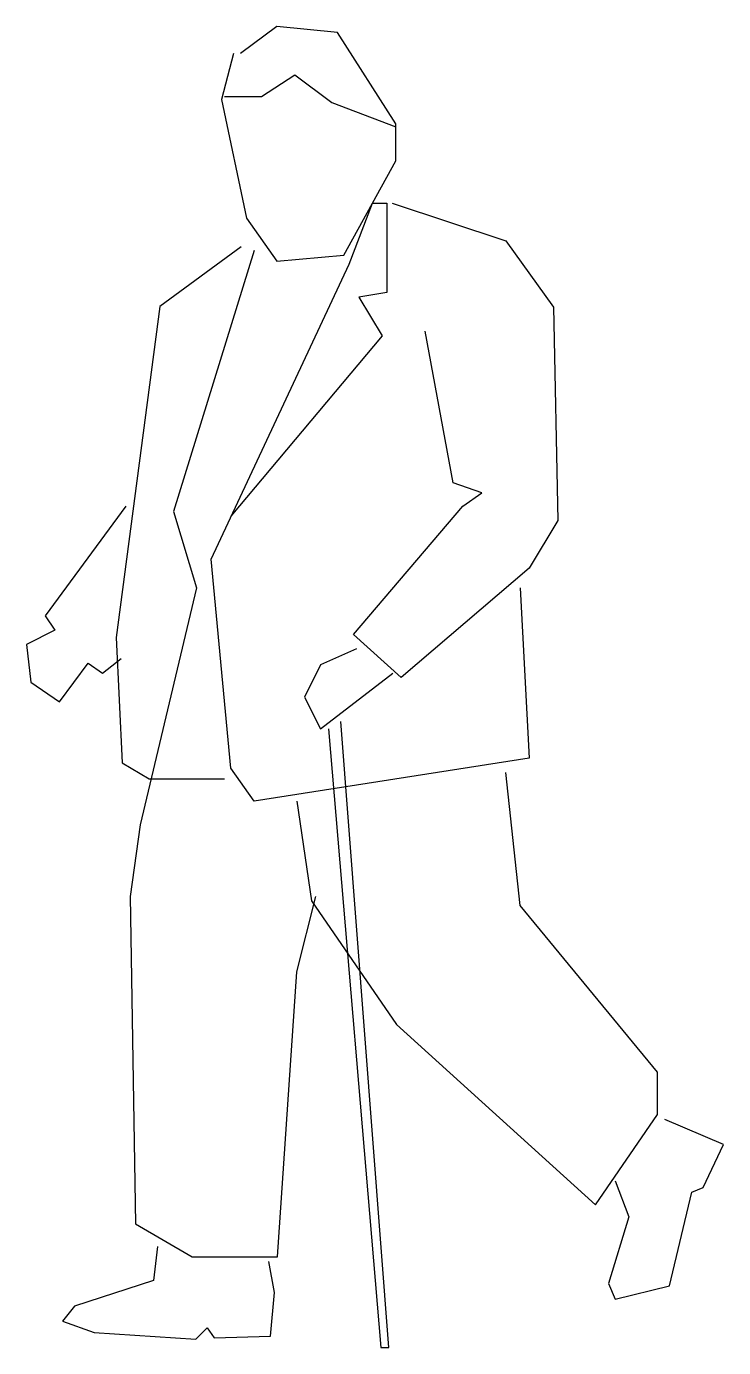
# Model space of a CAD drawing. Header units: millimetres. Extents: x -1624.79 to -1623.97, y 1834.04 to 1835.6.
import ezdxf

# ---------------------------------------------------------------- set-up
doc = ezdxf.new("R2010")
doc.units = ezdxf.units.MM
doc.header["$LTSCALE"] = 10
doc.layers.add('Humanos', color=2, linetype='Continuous')

msp = doc.modelspace()

# ---------------------------------------------------------------- linework, layer by layer
at = {"layer": 'Humanos'}
for p, q in [((-1624.4934, 1835.5957), (-1624.5362, 1835.5637)), ((-1624.4216, 1835.5886), (-1624.4934, 1835.5957)), ((-1624.3531, 1835.4812), (-1624.4216, 1835.5886)), ((-1624.5442, 1835.5637), (-1624.5584, 1835.5097)), ((-1624.5114, 1835.5131), (-1624.4722, 1835.5388)), ((-1624.4722, 1835.5388), (-1624.4285, 1835.506)), ((-1624.5548, 1835.5131), (-1624.5114, 1835.5131)), ((-1624.5584, 1835.5097), (-1624.529, 1835.3701)), ((-1624.4285, 1835.506), (-1624.3531, 1835.4776)), ((-1624.3531, 1835.4376), (-1624.3531, 1835.4812)), ((-1624.4144, 1835.3266), (-1624.3531, 1835.4376)), ((-1624.4082, 1835.3159), (-1624.3806, 1835.3878)), ((-1624.3806, 1835.3878), (-1624.3638, 1835.3878)), ((-1624.3638, 1835.3878), (-1624.3638, 1835.2823)), ((-1624.3575, 1835.3878), (-1624.2234, 1835.3435)), ((-1624.529, 1835.3701), (-1624.4934, 1835.3195)), ((-1624.2234, 1835.3435), (-1624.1674, 1835.2652)), ((-1624.5354, 1835.3364), (-1624.6312, 1835.2661)), ((-1624.5201, 1835.3319), (-1624.6152, 1835.0246)), ((-1624.4934, 1835.3195), (-1624.4144, 1835.3266)), ((-1624.5708, 1834.9686), (-1624.4082, 1835.3159)), ((-1624.3638, 1835.2823), (-1624.3966, 1835.2768)), ((-1624.6312, 1835.2661), (-1624.6827, 1834.8762)), ((-1624.3966, 1835.2768), (-1624.3691, 1835.2315)), ((-1624.1674, 1835.2652), (-1624.1621, 1835.014)), ((-1624.3691, 1835.2315), (-1624.5476, 1835.0193)), ((-1624.2856, 1835.0583), (-1624.3185, 1835.2369)), ((-1624.2518, 1835.0468), (-1624.2856, 1835.0583)), ((-1624.274, 1835.0308), (-1624.2518, 1835.0468)), ((-1624.6712, 1835.0308), (-1624.7662, 1834.902)), ((-1624.4029, 1834.8798), (-1624.274, 1835.0308)), ((-1624.6152, 1835.0246), (-1624.5878, 1834.9349)), ((-1624.1621, 1835.014), (-1624.1958, 1834.9578)), ((-1624.5476, 1834.7225), (-1624.5708, 1834.9686)), ((-1624.1958, 1834.9578), (-1624.3469, 1834.8292)), ((-1624.5878, 1834.9349), (-1624.6543, 1834.6558)), ((-1624.2064, 1834.9349), (-1624.1958, 1834.7341)), ((-1624.7662, 1834.902), (-1624.7547, 1834.8851)), ((-1624.7547, 1834.8851), (-1624.7884, 1834.8682)), ((-1624.6827, 1834.8762), (-1624.6755, 1834.7289)), ((-1624.3469, 1834.8292), (-1624.4029, 1834.8798)), ((-1624.7884, 1834.8682), (-1624.7831, 1834.8239)), ((-1624.3993, 1834.8629), (-1624.4419, 1834.8441)), ((-1624.7494, 1834.8007), (-1624.7156, 1834.846)), ((-1624.7156, 1834.846), (-1624.6987, 1834.8345)), ((-1624.6987, 1834.8345), (-1624.6765, 1834.8514)), ((-1624.4419, 1834.8441), (-1624.4606, 1834.8059)), ((-1624.4419, 1834.7687), (-1624.3567, 1834.8345)), ((-1624.7831, 1834.8239), (-1624.7494, 1834.8007)), ((-1624.4606, 1834.8059), (-1624.4419, 1834.7687)), ((-1624.4322, 1834.7687), (-1624.3708, 1834.0403)), ((-1624.3611, 1834.0403), (-1624.4179, 1834.7776)), ((-1624.1958, 1834.7341), (-1624.5201, 1834.6835)), ((-1624.6755, 1834.7289), (-1624.6437, 1834.7101)), ((-1624.5201, 1834.6835), (-1624.5476, 1834.7225)), ((-1624.6437, 1834.7101), (-1624.5548, 1834.7101)), ((-1624.2064, 1834.5608), (-1624.2234, 1834.7172)), ((-1624.4695, 1834.6835), (-1624.4525, 1834.5662)), ((-1624.6543, 1834.6558), (-1624.6659, 1834.5715)), ((-1624.6659, 1834.5715), (-1624.6597, 1834.1861)), ((-1624.4695, 1834.4827), (-1624.4472, 1834.5715)), ((-1624.4525, 1834.5662), (-1624.3521, 1834.4206)), ((-1624.0449, 1834.3646), (-1624.2064, 1834.5608)), ((-1624.4926, 1834.147), (-1624.4695, 1834.4827)), ((-1624.3521, 1834.4206), (-1624.1177, 1834.2083)), ((-1624.0449, 1834.3147), (-1624.0449, 1834.3646)), ((-1624.1177, 1834.2083), (-1624.0449, 1834.3147)), ((-1623.9668, 1834.2793), (-1624.0359, 1834.3087)), ((-1623.9907, 1834.2287), (-1623.9668, 1834.2793)), ((-1624.0946, 1834.2366), (-1624.0786, 1834.1941)), ((-1624.0306, 1834.1132), (-1624.0041, 1834.2234)), ((-1624.0041, 1834.2234), (-1623.9907, 1834.2287)), ((-1624.0786, 1834.1941), (-1624.1026, 1834.1158)), ((-1624.6597, 1834.1861), (-1624.593, 1834.147)), ((-1624.6338, 1834.1595), (-1624.6384, 1834.1194)), ((-1624.593, 1834.147), (-1624.4926, 1834.147)), ((-1624.4962, 1834.1052), (-1624.5026, 1834.1416)), ((-1624.6384, 1834.1194), (-1624.7315, 1834.0892)), ((-1624.1026, 1834.1158), (-1624.0946, 1834.0972)), ((-1624.0946, 1834.0972), (-1624.0306, 1834.1132)), ((-1624.5007, 1834.0537), (-1624.4962, 1834.1052)), ((-1624.7315, 1834.0892), (-1624.7458, 1834.0715)), ((-1624.7458, 1834.0715), (-1624.7085, 1834.0582)), ((-1624.7085, 1834.0582), (-1624.5886, 1834.0502)), ((-1624.5886, 1834.0502), (-1624.5753, 1834.0634)), ((-1624.5753, 1834.0634), (-1624.5672, 1834.0519)), ((-1624.5672, 1834.0519), (-1624.5007, 1834.0537)), ((-1624.3708, 1834.0403), (-1624.3611, 1834.0403))]:
    msp.add_line(p, q, dxfattribs=at)

doc.saveas('drawing.dxf')
